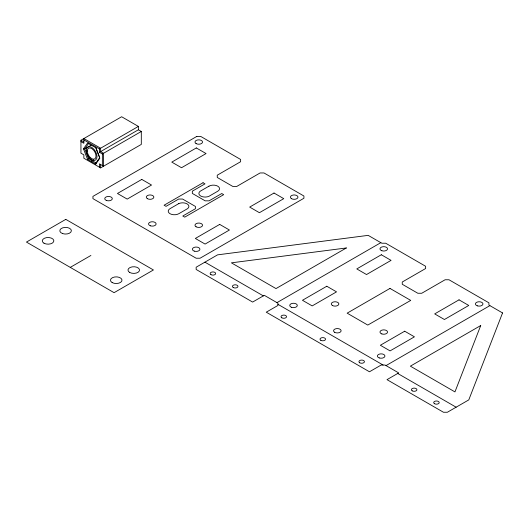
<?xml version="1.0" encoding="UTF-8"?>
<svg xmlns="http://www.w3.org/2000/svg" width="529" height="529" viewBox="0 0 529 529"><rect width="100%" height="100%" fill="white"/><g stroke="black" fill="none" stroke-linecap="round" stroke-linejoin="round"><path stroke-width="0.79" d="M95.98 147.895L87.563 143.035L83.476 148.847L87.563 159.374L95.736 164.096L95.98 162.892L99.73 157.556L96.271 148.636M91.649 161.735L92.231 160.723L93.62 159.923M88.482 143.564L84.739 148.9L88.482 158.561L95.98 162.892M95.736 164.096L99.822 158.283L95.736 147.75M87.563 159.374L89.87 157.761M138.386 129.784L141.309 131.47L141.309 144.404L100.609 167.898L83.86 158.231L83.86 154.858L80.937 153.172L80.937 140.245L121.637 116.744L138.386 126.411L138.386 129.784L99.439 152.273L99.439 148.9L138.386 126.411M90.968 145.303L84.739 148.9L83.476 148.847M99.439 152.273L102.362 153.959L141.309 131.47M70.264 267.376L90.909 255.461M276.965 302.634L380.84 242.666M386.025 365.599L489.894 305.63M83.86 139.901L99.439 148.9M80.937 140.245L83.86 141.931M80.937 141.593L83.86 143.28L83.86 138.552L100.609 148.226L100.609 151.598L103.525 153.284L103.525 166.212L99.439 163.851L99.439 167.224M204.915 262.159L263.336 295.89M277.943 304.32L383.102 365.036M397.709 373.467L456.13 407.198M102.362 153.959L102.362 165.537M100.609 164.526L100.609 167.898M480.722 325.54L454.953 391.903L410.365 366.161L480.722 325.54M502.55 312.937L468.787 399.891L447.362 412.256L443.467 412.256L386.997 379.65L398.681 372.905L385.046 365.036L381.151 365.036L369.467 371.781L266.259 312.189L277.943 305.445L277.943 303.196L264.308 295.327L252.624 302.072L196.153 269.466L196.153 267.218L217.571 254.852L368.177 235.359L381.812 243.228L385.707 243.228L425.627 266.279L425.627 268.527L402.258 282.017L402.258 284.265L417.837 293.264L421.732 293.264L445.101 279.768L448.995 279.768L488.915 302.819L488.915 305.068L502.55 312.937M196.808 136.416L92.939 196.385L92.939 198.639L196.153 258.225L200.048 258.225L303.917 198.256L303.917 196.008L263.991 172.957L260.096 172.957L236.727 186.453L232.833 186.453L217.254 177.46L217.254 175.205L240.622 161.715L240.622 159.467L200.703 136.416L196.808 136.416M65.788 219.37L26.45 242.077L114.085 292.676L153.423 269.962L65.788 219.37M141.792 179.424L117.451 193.475L127.191 199.102L151.532 185.044L141.792 179.424M196.319 147.941L171.786 162.112L181.52 167.733L206.059 153.562L196.319 147.941M203.043 182.743L164.089 205.226L166.04 206.35L178.696 199.043L182.591 199.043L195.446 206.462L195.446 208.71L182.789 216.024L184.733 217.148L223.681 194.659L221.737 193.535L209.074 200.841L205.179 200.841L192.331 193.422L192.331 191.174L204.988 183.867L203.043 182.743M178.795 203.599L170.034 208.657A6.196 3.577 0 0 0 170.034 213.716A6.196 3.577 0 0 0 178.795 213.716L187.557 208.657A6.242 3.604 0 0 0 187.074 203.877A6.242 3.604 0 0 0 178.795 203.599M208.981 186.168L200.213 191.227A6.242 3.604 0 0 0 200.703 196.008A6.242 3.604 0 0 0 208.981 196.292L217.743 191.227A6.196 3.577 0 0 0 217.743 186.168A6.196 3.577 0 0 0 208.981 186.168M219.694 224.395L195.346 238.453L205.087 244.074L229.427 230.016L219.694 224.395M274.022 193.025L249.681 207.084L259.415 212.704L283.762 198.653L274.022 193.025M346.35 247.962L275.993 288.583L231.404 262.84L346.35 247.962M326.796 286.235L302.456 300.287L312.189 305.907L336.537 291.856L326.796 286.235M381.323 254.753L356.784 268.917L366.524 274.544L391.063 260.374L381.323 254.753M389.992 288.424L347.15 313.161L367.787 325.077L410.729 300.399L389.992 288.424M404.692 331.207L380.351 345.258L390.085 350.886L414.432 336.828L404.692 331.207M459.027 299.837L434.686 313.895L444.42 319.516L468.76 305.458L459.027 299.837M291.499 198.679A3.789 2.189 0 0 0 297.834 197.701A3.789 2.189 0 0 0 293.198 195.022A3.789 2.189 0 0 0 291.499 198.679M196.08 226.789A3.789 2.189 0 0 0 202.415 225.804A3.789 2.189 0 0 0 197.773 223.126A3.789 2.189 0 0 0 196.08 226.789M147.393 198.679A3.789 2.189 0 0 0 153.727 197.701A3.789 2.189 0 0 0 149.092 195.022A3.789 2.189 0 0 0 147.393 198.679M196.08 143.584A3.789 2.189 0 0 0 202.415 142.605A3.789 2.189 0 0 0 197.773 139.927A3.789 2.189 0 0 0 196.08 143.584M106.627 200.531A3.789 2.189 0 0 0 112.307 198.639A3.789 2.189 0 0 0 106.627 196.742A3.789 2.189 0 0 0 106.627 200.531M150.441 225.83A3.789 2.189 0 0 0 156.121 223.932A3.789 2.189 0 0 0 150.441 222.041A3.789 2.189 0 0 0 150.441 225.83M194.255 251.123A3.789 2.189 0 0 0 199.936 249.232A3.789 2.189 0 0 0 194.255 247.341A3.789 2.189 0 0 0 194.255 251.123M87.265 151.036A6.196 3.577 60 0 0 93.838 159.209A6.196 3.577 60 0 0 93.838 150.448A6.196 3.577 60 0 0 87.265 151.036M86.293 150.474A7.571 4.371 60 0 0 94.327 160.466A7.571 4.371 60 0 0 94.327 149.753A7.571 4.371 60 0 0 86.293 150.474M381.865 250.746A3.789 2.189 0 0 0 387.545 248.848A3.789 2.189 0 0 0 381.865 246.957A3.789 2.189 0 0 0 381.865 250.746M412.21 390.838A2.751 1.587 0 0 0 416.819 390.124A2.751 1.587 0 0 0 413.447 388.174A2.751 1.587 0 0 0 412.21 390.838M434.507 403.706A2.751 1.587 0 0 0 439.11 402.999A2.751 1.587 0 0 0 435.737 401.048A2.751 1.587 0 0 0 434.507 403.706M477.29 305.835A3.789 2.189 0 0 0 482.97 303.944A3.789 2.189 0 0 0 477.29 302.046A3.789 2.189 0 0 0 477.29 305.835M291.624 307.342A3.789 2.189 0 0 0 297.305 305.445A3.789 2.189 0 0 0 291.624 303.553A3.789 2.189 0 0 0 291.624 307.342M334.659 332.291A3.789 2.189 0 0 0 340.993 331.313A3.789 2.189 0 0 0 336.358 328.635A3.789 2.189 0 0 0 334.659 332.291M379.26 357.935A3.789 2.189 0 0 0 384.94 356.043A3.789 2.189 0 0 0 379.26 354.146A3.789 2.189 0 0 0 379.26 357.935M381.865 333.944A3.789 2.189 0 0 0 387.545 332.053A3.789 2.189 0 0 0 381.865 330.156A3.789 2.189 0 0 0 381.865 333.944M332.397 305.491A3.789 2.189 0 0 0 338.732 304.506A3.789 2.189 0 0 0 334.097 301.828A3.789 2.189 0 0 0 332.397 305.491M281.838 317.817A2.751 1.587 0 0 0 286.447 317.102A2.751 1.587 0 0 0 283.068 315.152A2.751 1.587 0 0 0 281.838 317.817M320.832 340.326A2.751 1.587 0 0 0 325.441 339.618A2.751 1.587 0 0 0 322.068 337.667A2.751 1.587 0 0 0 320.832 340.326M359.733 362.788A2.751 1.587 0 0 0 364.342 362.074A2.751 1.587 0 0 0 360.97 360.13A2.751 1.587 0 0 0 359.733 362.788M210.959 274.644A2.751 1.587 0 0 0 215.567 273.929A2.751 1.587 0 0 0 212.195 271.985A2.751 1.587 0 0 0 210.959 274.644M233.249 287.518A2.751 1.587 0 0 0 237.858 286.804A2.751 1.587 0 0 0 234.486 284.853A2.751 1.587 0 0 0 233.249 287.518M43.98 243.201A5.786 3.339 0 0 0 53.654 241.707A5.786 3.339 0 0 0 46.572 237.62A5.786 3.339 0 0 0 43.98 243.201M62.7 233.613A5.786 3.339 0 0 0 71.375 230.723A5.786 3.339 0 0 0 62.7 227.834A5.786 3.339 0 0 0 62.7 233.613M129.665 272.435A5.786 3.339 0 0 0 139.339 270.941A5.786 3.339 0 0 0 132.257 266.847A5.786 3.339 0 0 0 129.665 272.435M112.135 282.552A5.786 3.339 0 0 0 121.809 281.058A5.786 3.339 0 0 0 114.727 276.971A5.786 3.339 0 0 0 112.135 282.552"/></g></svg>
